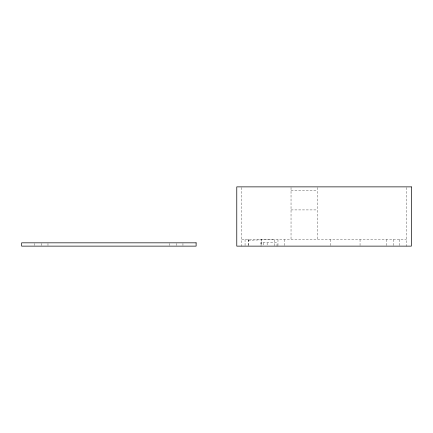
<?xml version="1.0" encoding="UTF-8"?>
<svg xmlns="http://www.w3.org/2000/svg" width="433" height="433" viewBox="0 0 433 433"><rect width="100%" height="100%" fill="white"/><g stroke="black" fill="none" stroke-linecap="round" stroke-linejoin="round"><path stroke-width="0.32" stroke-dasharray="2.17 1.62" d="M248.353 240.228L274.684 239.541L274.684 246.128M291.03 190.168L317.367 190.168M291.03 209.918L317.367 209.918M241.766 239.541L406.36 239.541M406.36 187.549L406.36 246.128M399.729 239.541L399.719 246.128M393.191 239.541L393.191 246.128M386.664 239.541L386.637 246.128M360.045 239.541L360.045 246.128M330.644 239.541L330.644 246.128M317.367 187.532L317.367 239.541M291.03 187.532L291.03 239.541M284.562 239.541L284.562 246.128M277.975 239.541L277.975 246.128M277.012 246.128L277.012 242.832L260.552 242.832L260.552 246.128M267.134 242.832L267.134 246.128M263.188 242.832L263.188 246.128M261.521 244.878L261.521 239.541L261.483 246.128M248.407 239.541L248.407 245.473M248.39 239.541L248.39 246.128M245.062 239.541L245.062 246.128M241.766 187.549L241.766 246.128M182.948 243.492L182.948 245.468M176.366 243.492L176.366 245.468M169.779 243.492L169.779 245.468M47.982 243.492L47.982 245.468M41.4 243.492L41.4 245.468M34.819 243.492L34.819 245.468"/><path stroke-width="0.65" d="M411.35 186.872L236.775 186.872L236.775 246.128L411.35 246.128L411.35 186.872M196.117 242.832L21.65 242.832L21.65 246.128L196.117 246.128L196.117 242.832"/></g></svg>
